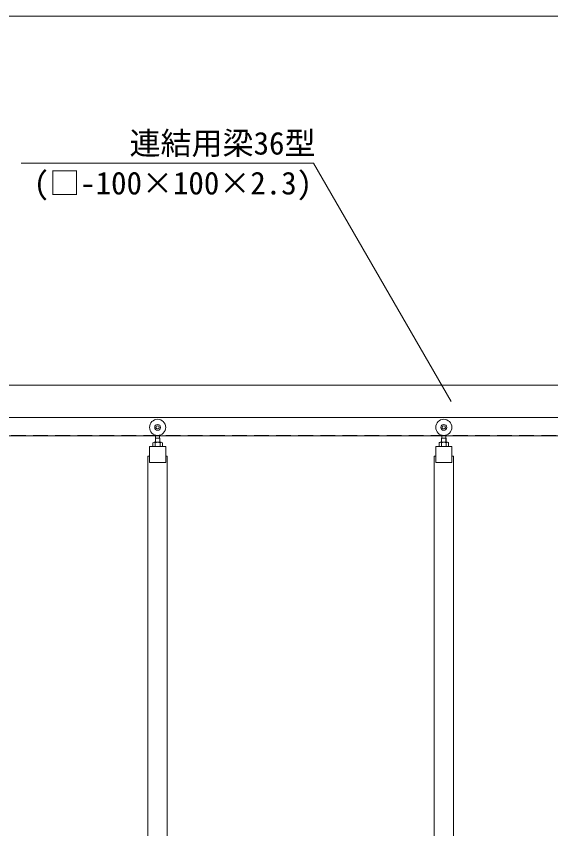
# Model space of a CAD drawing. Units: millimetres, scale not verified. Extents: x 14020 to 34145, y -14438 to 14438.
# Drawn here: x 17151 to 18806, y 6851 to 9368 of the extents above; entities that cross this region are included whole.
import ezdxf
from ezdxf.enums import TextEntityAlignment as Align

# ---------------------------------------------------------------- set-up
doc = ezdxf.new("R2010")
doc.units = ezdxf.units.MM
doc.header["$LTSCALE"] = 38
doc.linetypes.add('DASHED1', pattern=[1.8, 1.2, -0.6])
for name, color, linetype, lineweight in [('0-6_ﾎﾞﾙﾄ類', 2, 'Continuous', 18), ('0-B_寸法', 3, 'Continuous', 18), ('0-F_中央走行棒', 7, 'Continuous', 18), ('1-4_吊車', 4, 'DASHED1', 9), ('1-8_文字', 7, 'Continuous', 18), ('1-A_連結用梁36', 7, 'Continuous', 18)]:
    doc.layers.add(name, color=color, linetype=linetype, lineweight=lineweight)
doc.styles.add('ＭＳ ゴシック', font='')
doc.styles.get('ＭＳ ゴシック').set_extended_font_data('MS Gothic')

msp = doc.modelspace()

# ---------------------------------------------------------------- linework, layer by layer
at = {"layer": '0-6_ﾎﾞﾙﾄ類'}
for p, q in [((17577.67, 8048.05), (17599.92, 8048.05)), ((17577.67, 8048.05), (17581.3, 8048.05)), ((17581.3, 8046.05), (17581.3, 8035.05)), ((17596.3, 8048.05), (17599.92, 8048.05)), ((17596.3, 8046.05), (17596.3, 8035.05)), ((18463.67, 8048.05), (18485.93, 8048.05)), ((18463.67, 8048.05), (18467.3, 8048.05)), ((18467.3, 8046.05), (18467.3, 8035.05)), ((18482.3, 8048.05), (18485.93, 8048.05)), ((18482.3, 8046.05), (18482.3, 8035.05))]:
    msp.add_line(p, q, dxfattribs=at)
for points in [[(17603.55, 8046.05), (17603.55, 8035.05), (17574.05, 8035.05), (17574.05, 8046.05)], [(18489.55, 8046.05), (18489.55, 8035.05), (18460.05, 8035.05), (18460.05, 8046.05)]]:
    msp.add_lwpolyline(points, dxfattribs=at)
for centre, radius, start, end in [((17577.67, 8043.78), 4.28, 32.227, 147.773), ((17588.8, 8033), 15.05, 60.137, 119.863), ((17599.92, 8043.78), 4.28, 32.227, 147.773), ((18463.67, 8043.78), 4.28, 32.227, 147.773), ((18474.8, 8033), 15.05, 60.137, 119.863), ((18485.93, 8043.78), 4.28, 32.227, 147.773)]:
    msp.add_arc(centre, radius, start, end, dxfattribs=at)
at = {"layer": '0-B_寸法'}
msp.add_line((16724.8, 9367.5), (24714.8, 9367.5), dxfattribs=at)
at = {"layer": '0-F_中央走行棒'}
for points in [[(17563.8, 7985.05), (17613.8, 7985.05), (17613.8, 8035.05), (17563.8, 8035.05)], [(18449.8, 7985.05), (18499.8, 7985.05), (18499.8, 8035.05), (18449.8, 8035.05)]]:
    msp.add_lwpolyline(points, close=True, dxfattribs=at)
for points in [[(17563.8, 8005.05), (17558.8, 8005.05), (17558.8, 6673.05)], [(17618.8, 6673.05), (17618.8, 8005.05), (17613.8, 8005.05)], [(18449.8, 8005.05), (18444.8, 8005.05), (18444.8, 6673.05)], [(18504.8, 6673.05), (18504.8, 8005.05), (18499.8, 8005.05)]]:
    msp.add_lwpolyline(points, dxfattribs=at)
at = {"layer": '1-4_吊車', "color": 7, "linetype": 'Continuous', "lineweight": 18}
for p, q in [((17582.1, 8048.05), (17582.1, 8061.1)), ((17582.55, 8061.1), (17582.55, 8069.9)), ((17595.05, 8061.1), (17595.05, 8069.9)), ((17595.5, 8048.05), (17595.5, 8061.1)), ((18468.1, 8048.05), (18468.1, 8061.1)), ((18468.55, 8061.1), (18468.55, 8069.9)), ((18481.05, 8061.1), (18481.05, 8069.9)), ((18481.5, 8048.05), (18481.5, 8061.1)), ((17580.85, 8048.05), (17580.85, 8048.1)), ((17596.72, 8048.05), (17596.72, 8048.1)), ((18466.85, 8048.05), (18466.85, 8048.1)), ((18482.72, 8048.05), (18482.72, 8048.1))]:
    msp.add_line(p, q, dxfattribs=at)
for points in [[(17580.85, 8048.1), (17581.8, 8048.1), (17581.8, 8061.1), (17588.8, 8061.1)], [(17596.72, 8048.1), (17595.8, 8048.1), (17595.8, 8061.1), (17588.8, 8061.1)], [(18466.85, 8048.1), (18467.8, 8048.1), (18467.8, 8061.1), (18474.8, 8061.1)], [(18482.72, 8048.1), (18481.8, 8048.1), (18481.8, 8061.1), (18474.8, 8061.1)]]:
    msp.add_lwpolyline(points, dxfattribs=at)
for centre, radius in [((17588.8, 8094.1), 25), ((18474.8, 8094.1), 25), ((17588.8, 8094.1), 9), ((17588.8, 8094.1), 5), ((18474.8, 8094.1), 9), ((18474.8, 8094.1), 5)]:
    msp.add_circle(centre, radius, dxfattribs=at)
at = {"layer": '1-8_文字'}
for p, q in [((17166.75, 8912.5), (18046.88, 8912.5)), ((18071.8, 8912.5), (18046.88, 8912.5)), ((18497.88, 8174.5), (18071.8, 8912.5))]:
    msp.add_line(p, q, dxfattribs=at)
at = {"layer": '1-A_連結用梁36', "color": 4, "linetype": 'DASHED1', "lineweight": 9}
msp.add_line((16724.8, 8069.1), (20269.8, 8069.1), dxfattribs=at)
at = {"layer": '1-A_連結用梁36'}
for points in [[(16569.8, 8124.5), (16569.8, 8224.5), (20251.1, 8224.5)], [(20263.8, 8224.5), (20263.8, 8124.5), (16969.8, 8124.5)], [(16969.8, 8124.5), (20269.8, 8124.5), (20269.8, 8067.5), (16912.8, 8067.5)]]:
    msp.add_lwpolyline(points, dxfattribs=at)

# ---------------------------------------------------------------- texts
at = {"layer": '1-8_文字', "style": 'ＭＳ ゴシック'}
for s, p in [('       連結用梁36型', (17166.75, 8917.9)), ('(□-100×100×2.3)', (17205.1, 8794.43))]:
    msp.add_text(s, height=70.38, dxfattribs=at).set_placement(p, align=Align.BOTTOM_LEFT)

doc.saveas('drawing.dxf')
